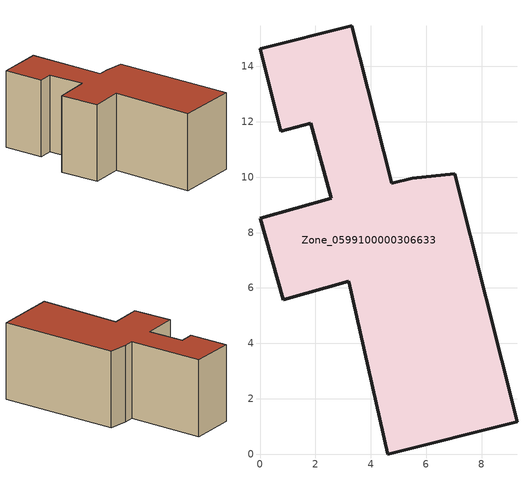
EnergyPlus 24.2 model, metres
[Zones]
Zone_0599100000306633
 floor ground (C_G): 4.76,9.78 5.5,9.96 7.04,10.13 9.28,1.17 4.62,0 3.21,6.25 0.84,5.58 0.01,8.53 2.58,9.25 1.83,11.96 0.75,11.66 0,14.64 3.32,15.47 z0
 wall outside (C_F): 0.84,5.58 3.21,6.25 4.62,0 9.28,1.17 7.04,10.13 5.5,9.96 4.76,9.78 3.32,15.47 0,14.64 0.75,11.66 1.83,11.96 2.58,9.25 0.01,8.53 0.84,5.58 z0:6
 roof outside (C_R): 4.76,9.78 3.32,15.47 0,14.64 0.75,11.66 1.83,11.96 2.58,9.25 0.01,8.53 0.84,5.58 3.21,6.25 4.62,0 9.28,1.17 7.04,10.13 5.5,9.96 z6
[BUILDING]
Pand.0599100000306633: North Axis=0; Terrain=City; Loads Convergence Tolerance Value=0.04; Temperature Convergence Tolerance Value=0.4; Solar Distribution=FullExterior; Maximum Number of Warmup Days=25; Minimum Number of Warmup Days=1
[Site:Location]
Rotterdam.The.Hague.AP_ZH_NLD Design_Conditions: Latitude=51.96; Longitude=4.45; Time Zone=1; Elevation=-4.5
[SITE:GROUNDTEMPERATURE:BUILDINGSURFACE]
18, 18, 18, 18, 18, 18, 18, 18, 18, 18, 18, 18
[MATERIAL] Thermal Absorptance=0.9; Solar Absorptance=0.7; Visible Absorptance=0.7
Name | Roughness | Thickness | Conductivity | Density | Specific Heat
G.TI.1965-1974 | MediumSmooth | 0.15 | 0.882353 | 540 | 1210
F.TI.1965-1974 | Rough | 0.3 | 0.697674 | 1920 | 840
R.TI.1965-1974 | MediumRough | 0.2 | 0.232558 | 1500 | 1000
[CONSTRUCTION]
C_G: G.TI.1965-1974
C_F: F.TI.1965-1974
C_R: R.TI.1965-1974
[ZONE]
Zone_0599100000306633: Type=1; Multiplier=1; Ceiling Height=Autocalculate; Volume=Autocalculate; Floor Area=autocalculate; Part of Total Floor Area=Yes
[ZONEINFILTRATION:DESIGNFLOWRATE]
Infil_Zone_0599100000306633: Zone or ZoneList or Space or SpaceList=Zone_0599100000306633; Schedule=AlwaysOn; Design Flow Rate Calculation Method=Flow/Area; Flow Rate per Floor Area=0.003; Constant Term Coefficient=1; Temperature Term Coefficient=0; Velocity Term Coefficient=0; Velocity Squared Term Coefficient=0
[HVACTEMPLATE:ZONE:IDEALLOADSAIRSYSTEM]
Zone_0599100000306633: Maximum Heating Supply Air Temperature=50; Minimum Cooling Supply Air Temperature=13; Maximum Heating Supply Air Humidity Ratio=0.0156; Minimum Cooling Supply Air Humidity Ratio=0.0077; Heating Limit=NoLimit; Cooling Limit=NoLimit; Dehumidification Control Type=ConstantSensibleHeatRatio; Cooling Sensible Heat Ratio=0.7; Dehumidification Setpoint=60; Humidification Control Type=None; Humidification Setpoint=30; Outdoor Air Method=None; Outdoor Air Flow Rate per Person=0.00944; Outdoor Air Flow Rate per Zone Floor Area=0; Outdoor Air Flow Rate per Zone=0; Demand Controlled Ventilation Type=None; Outdoor Air Economizer Type=NoEconomizer; Heat Recovery Type=None; Sensible Heat Recovery Effectiveness=0.7; Latent Heat Recovery Effectiveness=0.65
[ZONECONTROL:THERMOSTAT]
ThermostatControl_Zone_0599100000306633: Zone or ZoneList=Zone_0599100000306633; Control Type Schedule=DualSetpointControlType; Control 1=Thermostat_Zone_0599100000306633; Temperature Difference Between Cutout And Setpoint=0
[THERMOSTATSETPOINT:DUALSETPOINT]
Thermostat_Zone_0599100000306633: Heating Setpoint Temperature Schedule=HeatingSetpoint_Zone_0599100000306633; Cooling Setpoint Temperature Schedule=CoolingSetpoint_Zone_0599100000306633
[SCHEDULE:COMPACT]
HeatingSetpoint_Zone_0599100000306633: Through: 12/31, For: AllDays, Until: 24:00, 21
CoolingSetpoint_Zone_0599100000306633: Through: 12/31, For: AllDays, Until: 24:00, 24
DualSetpointControlType: Through: 12/31, For: AllDays, Until: 24:00, 4
AlwaysOn: Through: 12/31, For: AllDays, Until: 24:00, 1
